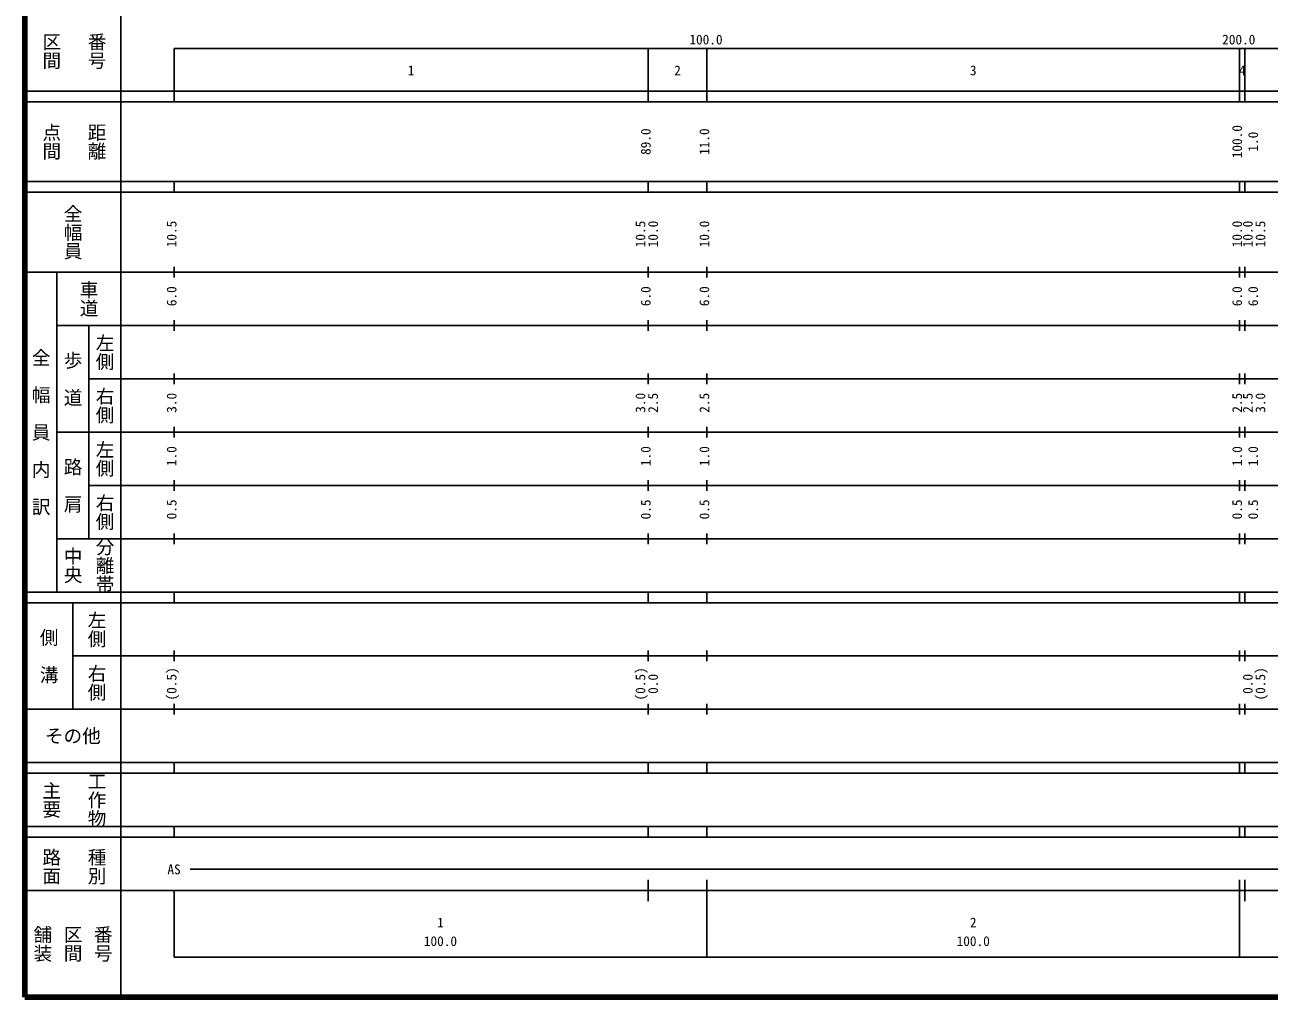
# Model space of a CAD drawing. Units: millimetres on the paper, enlarged 1000 times. Extents: x 40000 to 680000, y 20000 to 380000.
# Drawn here: x 40000 to 273543, y 20000 to 202409 of the extents above; entities that cross this region are included whole.
import ezdxf
from ezdxf.enums import TextEntityAlignment as Align

# ---------------------------------------------------------------- set-up
doc = ezdxf.new("R2010")
doc.units = ezdxf.units.MM
doc.header["$LTSCALE"] = 1000
doc.layers.add('M-TTL', color=2, linetype='Continuous', lineweight=140)
doc.layers.add('M-TTL-BAND', color=7, linetype='Continuous', lineweight=25)
doc.styles.add('@ＭＳ ゴシック', font='')
doc.styles.add('ＭＳ ゴシック', font='')
doc.styles.get('@ＭＳ ゴシック').set_extended_font_data('@MS Gothic')
doc.styles.get('ＭＳ ゴシック').set_extended_font_data('MS Gothic')

msp = doc.modelspace()

# ---------------------------------------------------------------- linework, layer by layer
at = {"layer": 'M-TTL'}
for p, q in [((40000, 380000), (40000, 20000)), ((40000, 20000), (680000, 20000))]:
    msp.add_line(p, q, dxfattribs=at)
at = {"layer": 'M-TTL-BAND'}
for p, q in [((58000, 370000), (58000, 20000)), ((68000, 198000), (579000, 198000)), ((68000, 198000), (68000, 188000)), ((157000, 188000), (157000, 198000)), ((168000, 188000), (168000, 198000)), ((268000, 188000), (268000, 198000)), ((269000, 188000), (269000, 198000)), ((40000, 190000), (579000, 190000)), ((40000, 188000), (579000, 188000)), ((40000, 173000), (579000, 173000)), ((68000, 171000), (68000, 173000)), ((157000, 171000), (157000, 173000)), ((168000, 171000), (168000, 173000)), ((268000, 171000), (268000, 173000)), ((269000, 171000), (269000, 173000)), ((40000, 171000), (579000, 171000)), ((68000, 155000), (68000, 157000)), ((157000, 155000), (157000, 157000)), ((168000, 155000), (168000, 157000)), ((268000, 155000), (268000, 157000)), ((269000, 155000), (269000, 157000)), ((40000, 156000), (579000, 156000)), ((46000, 96000), (46000, 156000)), ((46000, 146000), (579000, 146000)), ((52000, 146000), (52000, 106000)), ((68000, 145000), (68000, 147000)), ((157000, 145000), (157000, 147000)), ((168000, 145000), (168000, 147000)), ((268000, 145000), (268000, 147000)), ((269000, 145000), (269000, 147000)), ((52000, 136000), (579000, 136000)), ((68000, 135000), (68000, 137000)), ((157000, 135000), (157000, 137000)), ((168000, 135000), (168000, 137000)), ((268000, 135000), (268000, 137000)), ((269000, 135000), (269000, 137000)), ((68000, 125000), (68000, 127000)), ((157000, 125000), (157000, 127000)), ((168000, 125000), (168000, 127000)), ((268000, 125000), (268000, 127000)), ((269000, 125000), (269000, 127000)), ((46000, 126000), (579000, 126000)), ((68000, 115000), (68000, 117000)), ((157000, 115000), (157000, 117000)), ((168000, 115000), (168000, 117000)), ((268000, 115000), (268000, 117000)), ((269000, 115000), (269000, 117000)), ((52000, 116000), (579000, 116000)), ((46000, 106000), (579000, 106000)), ((68000, 105000), (68000, 107000)), ((157000, 105000), (157000, 107000)), ((168000, 105000), (168000, 107000)), ((268000, 105000), (268000, 107000)), ((269000, 105000), (269000, 107000)), ((40000, 96000), (579000, 96000)), ((68000, 94000), (68000, 96000)), ((157000, 94000), (157000, 96000)), ((168000, 94000), (168000, 96000)), ((268000, 94000), (268000, 96000)), ((269000, 94000), (269000, 96000)), ((40000, 94000), (579000, 94000)), ((49000, 94000), (49000, 74000)), ((68000, 83000), (68000, 85000)), ((157000, 83000), (157000, 85000)), ((168000, 83000), (168000, 85000)), ((268000, 83000), (268000, 85000)), ((269000, 83000), (269000, 85000)), ((49000, 84000), (579000, 84000)), ((68000, 73000), (68000, 75000)), ((157000, 73000), (157000, 75000)), ((168000, 73000), (168000, 75000)), ((268000, 73000), (268000, 75000)), ((269000, 73000), (269000, 75000)), ((40000, 74000), (579000, 74000)), ((40000, 64000), (579000, 64000)), ((68000, 62000), (68000, 64000)), ((157000, 62000), (157000, 64000)), ((168000, 62000), (168000, 64000)), ((268000, 62000), (268000, 64000)), ((269000, 62000), (269000, 64000)), ((40000, 62000), (579000, 62000)), ((40000, 52000), (579000, 52000)), ((68000, 50000), (68000, 52000)), ((157000, 50000), (157000, 52000)), ((168000, 50000), (168000, 52000)), ((268000, 50000), (268000, 52000)), ((269000, 50000), (269000, 52000)), ((40000, 50000), (579000, 50000)), ((71000, 44000), (565000, 44000)), ((40000, 40000), (579000, 40000)), ((68000, 40000), (68000, 27500)), ((157000, 38000), (157000, 42000)), ((168000, 27500), (168000, 42000)), ((268000, 27500), (268000, 42000)), ((269000, 38000), (269000, 42000)), ((68000, 27500), (579000, 27500))]:
    msp.add_line(p, q, dxfattribs=at)

# ---------------------------------------------------------------- texts
at = {"layer": 'M-TTL-BAND', "style": '@ＭＳ ゴシック'}
for s, p in [('区間', (45000, 197500)), ('番号', (53500, 197500)), ('点間', (45000, 180500)), ('距離', (53500, 180500)), ('全幅員', (49000, 163500)), ('車道', (52000, 151000)), ('左側', (55000, 141000)), ('全\u3000幅\u3000員\u3000内\u3000訳', (43000, 126000)), ('歩\u3000道', (49000, 136000)), ('右側', (55000, 131000)), ('左側', (55000, 121000)), ('路\u3000肩', (49000, 116000)), ('右側', (55000, 111000)), ('分離帯', (55000, 101000)), ('中央', (49000, 101000)), ('左側', (53500, 89000)), ('側\u3000溝', (44500, 84000)), ('右側', (53500, 79000)), ('工作物', (53500, 57000)), ('主要', (45000, 57000)), ('路面', (45000, 44500)), ('種別', (53500, 44500)), ('舗装', (43333, 30000)), ('区間', (49000, 30000)), ('番号', (54667, 30000))]:
    msp.add_text(s, height=2566, rotation=270, dxfattribs=at).set_placement(p, align=Align.MIDDLE_CENTER)
at = {"layer": 'M-TTL-BAND', "style": 'ＭＳ ゴシック'}
for s, p in [('100.0', (167844, 198195)), ('200.0', (267844, 198195)), ('1', (112500, 192405)), ('2', (162500, 192405)), ('3', (218000, 192405)), ('4', (268500, 192405)), ('AS', (68000, 42500)), ('1', (118000, 32523)), ('2', (218000, 32523)), ('100.0', (118000, 29033)), ('100.0', (218000, 29033))]:
    msp.add_text(s, height=1833, dxfattribs=at).set_placement(p, align=Align.BOTTOM_CENTER)
for s, p in [('89.0', (158000, 180500)), ('11.0', (169000, 180500)), ('100.0', (269000, 180500)), ('1.0', (272000, 180500)), ('10.5', (69000, 163174)), ('10.5', (157000, 163174)), ('10.0', (159370, 163174)), ('10.0', (169000, 163174)), ('10.0', (269000, 163174)), ('10.0', (271000, 163174)), ('10.5', (273370, 163174)), ('6.0', (69000, 151500)), ('6.0', (158000, 151500)), ('6.0', (169000, 151500)), ('6.0', (269000, 151500)), ('6.0', (272000, 151500)), ('3.0', (69000, 131500)), ('3.0', (157000, 131500)), ('2.5', (159370, 131500)), ('2.5', (169000, 131500)), ('2.5', (269000, 131500)), ('2.5', (271000, 131500)), ('3.0', (273370, 131500)), ('1.0', (69000, 121500)), ('1.0', (158000, 121500)), ('1.0', (169000, 121500)), ('1.0', (269000, 121500)), ('1.0', (272000, 121500)), ('0.5', (69000, 111500)), ('0.5', (158000, 111500)), ('0.5', (169000, 111500)), ('0.5', (269000, 111500)), ('0.5', (272000, 111500)), ('(0.5)', (69000, 78764)), ('(0.5)', (157000, 78764)), ('0.0', (159370, 78764)), ('0.0', (271000, 78764)), ('(0.5)', (273370, 78764))]:
    msp.add_text(s, height=1833, rotation=90, dxfattribs=at).set_placement(p, align=Align.BOTTOM_CENTER)
msp.add_text('その他', height=2566, dxfattribs=at).set_placement((49000, 69000), align=Align.MIDDLE_CENTER)

doc.saveas('drawing.dxf')
